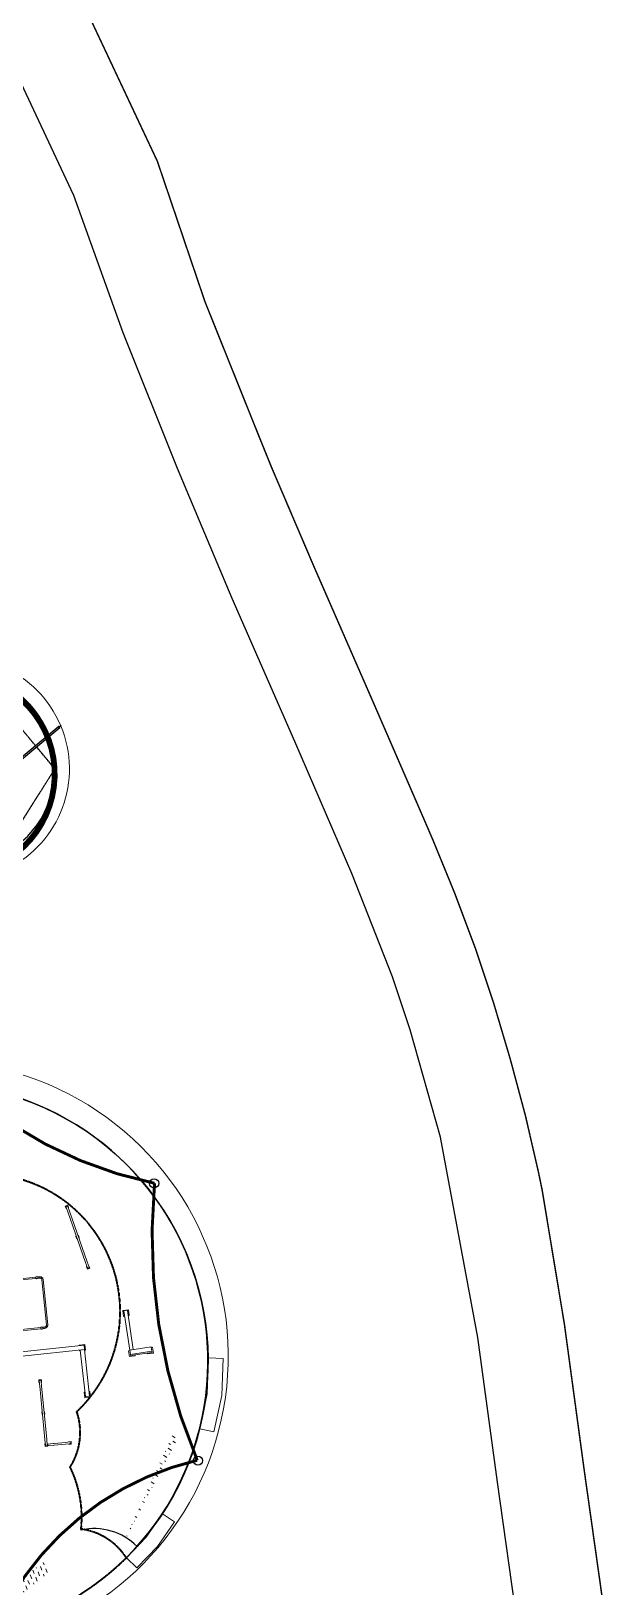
# Model space of a CAD drawing. Header units: millimetres. Extents: x 246416442 to 246896683, y 7418963194 to 7419503218.
# Drawn here: x 246864736 to 246884386, y 7419411493 to 7419464740 of the extents above; entities that cross this region are included whole.
import ezdxf
from ezdxf.lldxf.tags import DXFTag

# ---------------------------------------------------------------- set-up
doc = ezdxf.new("R2010")
doc.units = ezdxf.units.MM
for name, pattern in [('DASHED', [0.75, 0.5, -0.25]), ('DASHED2', [9.524999999999999, 6.35, -3.175]), ('HIDDEN', [9.524999999999999, 6.35, -3.175])]:
    doc.linetypes.add(name, pattern=pattern)
for name, color, linetype in [('L-EDGE-CONCRETE', 1, 'CONCRETE_EDGE_SHORT'), ('L-Hatch Boundary', 1, 'Continuous'), ('L-HS-CONCRETE PATH', 2, 'Continuous'), ('L-I-FENCE', 10, 'FENCELINE2'), ('L-ST-SHADE-SAIL', 5, 'DASHED2'), ('L-X-E-PLAY', 9, 'Continuous'), ('L-X-E-PLAY (FallZone)', 252, 'HIDDEN'), ('L-X-E-PRKR', 8, 'Continuous')]:
    doc.layers.add(name, color=color, linetype=linetype)
for name, color, linetype, lineweight in [('L-H-SS-P. SOFTFALL SAND', 251, 'Continuous', 5), ('L-SUB-SOIL DRAINAGE', 170, 'SUBSOIL', 20), ('L-W-SS', 7, 'Continuous', 5)]:
    doc.layers.add(name, color=color, linetype=linetype, lineweight=lineweight)
doc.styles.get("Standard").update_dxf_attribs({"font": 'arial.ttf'})
doc.linetypes.add('CONCRETE_EDGE_SHORT', pattern='A,0.5,-0.2,["CE",Standard,S=0.1,R=0,X=-0.05,Y=-0.05],-0.2', length=0.9)
doc.linetypes.add('FENCELINE2', pattern='A,6.35,-2.54,[132,ltypeshp.shx,S=2.54,R=0,X=-2.54,Y=0],-2.54,25.4', length=36.83)
tags = doc.linetypes.add('SUBSOIL', pattern='A,12.7,-5.08,["SSD",Standard,S=2.54,R=0,X=-2.54,Y=-1.27],-6.35', length=24.13).pattern_tags.tags
tags[6] = DXFTag(74, 10)

# ---------------------------------------------------------------- blocks, each defined once
blk = doc.blocks.new('Double Skyrider - Moduplay')
at = {"layer": 'L-X-E-PLAY', "lineweight": 25}
for p, q in [((-156840.7719812393, -683045.3253154755), (-156918.0563259125, -683045.3253154755)), ((-156840.7719812393, -683057.3253154755), (-156918.0563259125, -683057.3253154755)), ((-156840.7719812393, -683045.3253154755), (-156812.4877099991, -683045.3253154755)), ((-156812.4877099991, -683057.3253154755), (-156840.7719812393, -683057.3253154755)), ((-153163.97082901, -683027.1953163147), (-156837.2394666672, -683027.195315361)), ((-156837.2394676208, -683075.4553155899), (-153163.9708280563, -683075.4553155899))]:
    blk.add_line(p, q, dxfattribs=at)
for start_param, end_param in [(3.141592653589793, 4.461099518479102), (4.963678442290277, 6.283185307179586)]:
    blk.add_ellipse((-156837.2394676208, -683051.3253154755), major_axis=(-2.678968158420499e-15, -24.12999999999998), ratio=0.7071067811865528, start_param=start_param, end_param=end_param, dxfattribs=at)
at = {"layer": 'L-X-E-PLAY (FallZone)', "lineweight": 25, "ltscale": 0.15}
for p, q in [((-155801.2937984467, -682051.3253154755), (-152431.2937984467, -680951.3253154755)), ((-155801.2937984467, -682051.3253154755), (-155801.2937984467, -683027.195315361)), ((-155801.2937984467, -683075.4553155899), (-155801.2937984467, -685227.1953163147))]:
    blk.add_line(p, q, dxfattribs=at)

msp = doc.modelspace()

# ---------------------------------------------------------------- hatches: boundary and pattern name
at = {"layer": 'L-H-SS-P. SOFTFALL SAND', "transparency": 33554687}
h = msp.add_hatch(dxfattribs=at)
h.set_pattern_fill('DASH', color=8, scale=44.99999999999999, angle=146.2386024153631)
h.set_pattern_definition([(146.2386024153631, (4575234280.628496, 13450429155.8249), (-198.1811554434941, -39.37970133306793), [142.8749999999999, -142.8749999999999])])
h.paths.add_polyline_path([(246871312.0813611, 7419419308.395891), (246871263.3642452, 7419418039.171029), (246870998.2315377, 7419416794.816481), (246870508.5238694, 7419416898.649817), (246870764.2293221, 7419418100.310106), (246870808.9687236, 7419419328.136994)])
h = msp.add_hatch(dxfattribs=at)
h.set_pattern_fill('DASH', color=8, scale=44.99999999999999, angle=111.94121785917)
h.set_pattern_definition([(111.94121785917, (7221038356.915752, 9962794067.42196), (-185.9122148099732, 79.14025293395508), [142.8749999999999, -142.8749999999999])])
h.paths.add_polyline_path([(246869646.8366738, 7419413715.727442), (246869067.1456647, 7419412870.28971), (246868357.7779284, 7419412140.505668), (246868002.710598, 7419412492.820086), (246868681.40873, 7419413189.316257), (246869234.9325049, 7419413997.854727)])

# ---------------------------------------------------------------- linework, layer by layer
at = {"layer": 'L-EDGE-CONCRETE', "ltscale": 25, "const_width": 200, "flags": 128}
msp.add_lwpolyline([(246850535.1271151, 7419425329.663468), (246863685.1978801, 7419436258.180534, 0.9210687792509741), (246861051.9815925, 7419442579.971408, -0.3158115655859734), (246860601.9483493, 7419442760.198992, 0.2591926371930343), (246858414.382129, 7419444026.360677, 0.09206684147551841), (246858303.9485028, 7419445345.246309)], format="xyb", dxfattribs=at)
at = {"layer": 'L-Hatch Boundary', "const_width": 50, "flags": 128}
msp.add_lwpolyline([(246873569.300462, 7419470161.030395), (246865896.8302, 7419467009.196966), (246869059.6745738, 7419460286.006443), (246870690.9892205, 7419455477.500122), (246872531.4432101, 7419450892.579822), (246872969.55126, 7419449811.374038), (246874448.6383067, 7419446352.624192), (246876449.819622, 7419441774.474087), (246878193.4183374, 7419437758.846133), (246878490.8392486, 7419437068.72787), (246879237.8207279, 7419435246.340036), (246879941.1374658, 7419433372.737816), (246880578.0324982, 7419431466.470927), (246881147.1718364, 7419429550.750151), (246881666.0135583, 7419427614.312251), (246882116.1220207, 7419425662.167547), (246882238.9877147, 7419425064.467103), (246883000.6350392, 7419420474.168123), (246883677.8051502, 7419415483.282618), (246884361.1017032, 7419410643.753416)], dxfattribs=at)
at = {"layer": 'L-Hatch Boundary', "flags": 128}
msp.add_lwpolyline([(246835860.8255138, 7419424775.636637, -0.00026893096226959), (246835856.0236766, 7419424761.362536), (246846358.7389526, 7419411938.382242, -0.3587103883530858), (246852256.7870139, 7419416287.552893, -1.730144086328078), (246868366.8458025, 7419412873.386458, 0.2587574071067763), (246866446.1491839, 7419413436.836521, 0.137355189572404), (246866072.7703793, 7419415590.978243, 0.2279603450762635), (246866302.2829585, 7419417492.086154, 1.29868997571395), (246858602.2652511, 7419422315.740818, 0.7130758706199597), (246854528.1806087, 7419416215.259482, -0.4613192070367376), (246853810.7955325, 7419414199.075903, 0.4208991324602824), (246850456.0978059, 7419406470.316325, 0.4470911781038937), (246837066.8789112, 7419394612.727961, 0.06004239563658273), (246832898.3474426, 7419396262.69523, 0.1843642976399611), (246835510.415379, 7419402898.114057, 0.864723011418582), (246835661.9798703, 7419414771.50011, -0.1413632394887962), (246832434.8981944, 7419419279.167025, 0.001038629012272416), (246835860.6641361, 7419424775.156093, -3.293341026812488e-06)], format="xyb", close=True, dxfattribs=at)
at = {"layer": 'L-Hatch Boundary', "linetype": 'DASHED', "lineweight": 35, "ltscale": 5, "flags": 128}
msp.add_lwpolyline([(246858601.3820736, 7419422316.01375, 1.122556772073521), (246857515.6088364, 7419414686.284602, 0.1271284229068637), (246858660.7404011, 7419413752.82357, 0.5080362364834766), (246862479.9735716, 7419409800.696724, 0.1611449150227932), (246867998.8185023, 7419412489.422698, 0.2175407351355874), (246866449.5902146, 7419413470.360067, 0.1413211911890914), (246866073.3291888, 7419415591.872015, 0.227261067574459), (246866301.7184104, 7419417491.582952, 1.298308291214102)], format="xyb", close=True, dxfattribs=at)
at = {"layer": 'L-Hatch Boundary', "ltscale": 0.1}
msp.add_arc((246862237.5130461, 7419439487.555507), 3310.231670530067, 196.4107255285302, 110.3830262624304, dxfattribs=at)
at = {"layer": 'L-HS-CONCRETE PATH', "ltscale": 0.1}
msp.add_arc((246861291.03662, 7419419225.715616), 9500, 278.4309274297012, 198.011167715318, dxfattribs=at)
at = {"layer": 'L-I-FENCE', "ltscale": 0.5, "flags": 128}
msp.add_lwpolyline([(246883233.5277515, 7419385117.846916), (246883233.5277515, 7419387772.77311), (246882947.7541438, 7419393841.248566), (246882890.4402169, 7419397414.375766), (246882711.2955138, 7419399226.078103), (246882443.4711897, 7419400825.786913), (246882068.9405979, 7419403123.953582), (246881702.4939163, 7419405881.097672), (246881404.9822519, 7419410122.223231), (246880706.1339836, 7419415071.899307), (246880033.8375208, 7419420026.865005), (246878754.5693836, 7419426888.8624), (246877716.6407723, 7419430563.704409), (246877113.1752762, 7419432369.914593), (246875724.8743448, 7419435905.953803), (246873765.784613, 7419440423.585837), (246871625.7410098, 7419445323.94307), (246869749.1941226, 7419449770.477372), (246867886.423843, 7419454410.991788), (246866197.0780637, 7419459118.498138), (246863880.1270867, 7419464058.799553)], dxfattribs=at)
at = {"layer": 'L-ST-SHADE-SAIL', "ltscale": 0.5, "const_width": 100, "flags": 128}
msp.add_lwpolyline([(246854023.1284484, 7419415452.922352, -0.2957055226088707), (246863268.4559969, 7419409461.20745, -0.2535089374003686), (246870425.9006917, 7419415826.718969, -0.1238645034154665), (246868963.2407594, 7419425306.196108, -0.1425896620422257), (246862014.4586825, 7419428978.078971, -0.08264938362251469), (246851376.9269351, 7419420242.567078, -0.2568411921061561), (246854014.7961495, 7419415437.489211, 1.000758102047218)], format="xyb", dxfattribs=at)
at = {"layer": 'L-ST-SHADE-SAIL', "linetype": 'ByBlock', "ltscale": 0.1}
for centre in [(246868948.7836624, 7419425303.075987), (246870449.8541264, 7419415812.672356)]:
    msp.add_circle(centre, 158.7522358904296, dxfattribs=at)
at = {"layer": 'L-SUB-SOIL DRAINAGE', "ltscale": 0.75, "flags": 128}
msp.add_lwpolyline([(246836375.7969693, 7419368838.041028, 0.04985917080590942), (246836452.6818834, 7419367264.984179, 1.020543055339767), (246838457.4287019, 7419363126.484995, 0.5074231102076879), (246850958.7133738, 7419364620.573515, 0.3478304643940845), (246860630.0767363, 7419364184.951909, 0.9531603774166767), (246871514.1770402, 7419375336.204144, 0.5460886472656395), (246865357.2877067, 7419391536.99354), (246864331.6185389, 7419392202.48903, 0.1509907225446236), (246858079.5622589, 7419390951.141045, -0.5358830468658977), (246847993.2713346, 7419386178.816407, -0.9848573016668297), (246841094.2525728, 7419392263.538063, 0.04832288660498171), (246837369.443027, 7419394790.327875, -0.7820410621184928), (246859516.7963909, 7419399812.11274, 0.3266570391494854), (246863339.197604, 7419409468.265597, 2.547693542450572), (246851636.569464, 7419416690.120594, 0.258507723310094), (246846203.9327226, 7419412601.532788), (246842481.3988946, 7419417148.460249), (246849924.6340633, 7419423239.513418, 0.2268938877183718), (246850840.5851329, 7419425193.441346), (246863936.9011862, 7419436077.28494, 0.9379027996229639), (246860987.8195177, 7419443087.018169, 0.1613897054766007), (246859063.4241424, 7419444536.067605, 0.543513357239301), (246850931.815313, 7419449690.942525, 0.9652458462860443), (246840526.0201821, 7419449656.864821, 0.6864254801803804), (246830418.5827506, 7419442236.638107), (246830214.5086669, 7419441333.634658, 0.06956143886909545), (246826929.0829651, 7419442860.918135), (246826948.486602, 7419447931.459075)], format="xyb", dxfattribs=at)
at = {"layer": 'L-W-SS', "ltscale": 0.5}
for points in [[(246871312.0813611, 7419419308.395891), (246871263.3642452, 7419418039.171029), (246870998.2315373, 7419416794.816482), (246870508.6527573, 7419416898.622489), (246870764.2293221, 7419418100.310106), (246870808.9687236, 7419419328.136994), (246871312.0813611, 7419419308.395891)], [(246869646.8366738, 7419413715.727442), (246869067.1456647, 7419412870.28971), (246868357.7779285, 7419412140.505669), (246867998.8185023, 7419412489.422698), (246868681.40873, 7419413189.316257), (246869234.9325049, 7419413997.854727), (246869646.8366738, 7419413715.727442)]]:
    msp.add_lwpolyline(points, dxfattribs=at)
at = {"layer": 'L-X-E-PRKR', "color": 1, "linetype": 'Continuous', "lineweight": 13}
for p, q in [((246865990.6300297, 7419424557.048622), (246865905.6990611, 7419424527.2706)), ((246865905.6990611, 7419424527.2706), (246865935.4770828, 7419424442.339632)), ((246865934.7432334, 7419424489.76812), (246865989.1086256, 7419424334.710626)), ((246865935.4770828, 7419424442.339632), (246865949.6322443, 7419424447.302635)), ((246865989.1086256, 7419424334.710626), (246866597.9037358, 7419422598.344157)), ((246866020.4080514, 7419424472.117653), (246865990.6300297, 7419424557.048622)), ((246866045.7292713, 7419424354.56264), (246865991.3638791, 7419424509.620134)), ((246866006.25289, 7419424467.15465), (246866020.4080514, 7419424472.117653)), ((246866045.7292713, 7419424354.56264), (246866654.5243815, 7419422618.196172)), ((246866283.807821, 7419423494.188433), (246866269.6526596, 7419423489.225429)), ((246866269.6526596, 7419423489.225429), (246866299.4306813, 7419423404.29446)), ((246866299.4306813, 7419423404.29446), (246866313.5858427, 7419423409.257463)), ((246866354.5836282, 7419423519.00345), (246866340.4284668, 7419423514.040447)), ((246866384.3616499, 7419423434.072482), (246866354.5836282, 7419423519.00345)), ((246866370.2064885, 7419423429.109478), (246866384.3616499, 7419423434.072482)), ((246866597.9037358, 7419422598.344157), (246866662.6504304, 7419422413.677776)), ((246866719.2710761, 7419422433.529791), (246866654.5243815, 7419422618.196172)), ((246866718.5372267, 7419422480.958279), (246866704.3820652, 7419422475.995275)), ((246866748.3152484, 7419422396.02731), (246866718.5372267, 7419422480.958279)), ((246864900.2973425, 7419422094.723457), (246864355.7919314, 7419422040.454521)), ((246864904.5023677, 7419422052.53249), (246864359.9969566, 7419421998.263554)), ((246865019.8021392, 7419422106.63408), (246864963.1795467, 7419422100.990705)), ((246865024.0071644, 7419422064.443111), (246864967.3845719, 7419422058.799737)), ((246865263.5036984, 7419420456.017396), (246865108.9049848, 7419422007.178006)), ((246865305.6946662, 7419420460.222421), (246865151.0959526, 7419422011.383031)), ((246866647.7614195, 7419422456.143261), (246866633.6062581, 7419422451.180257)), ((246866633.6062581, 7419422451.180257), (246866663.3842798, 7419422366.249289)), ((246866663.3842798, 7419422366.249289), (246866748.3152484, 7419422396.02731)), ((246867872.4671606, 7419420946.6689), (246868070.3259044, 7419420975.856526)), ((246867901.6547866, 7419420748.810157), (246867872.4671606, 7419420946.6689)), ((246868112.7402064, 7419419598.833245), (246867914.8742275, 7419420940.138429)), ((246867917.4059603, 7419420943.53283), (246868028.2068568, 7419420959.877901)), ((246867918.8820057, 7419420907.827525), (246867919.5149635, 7419420908.679543)), ((246867919.7340233, 7419420907.194568), (246867918.8820057, 7419420907.827525)), ((246868031.6108864, 7419420957.359128), (246868229.4768652, 7419419616.053945)), ((246868036.2516223, 7419420925.900242), (246868037.1036399, 7419420925.267284)), ((246868037.1036399, 7419420925.267284), (246868036.4706822, 7419420924.415267)), ((246868070.3259044, 7419420975.856526), (246868099.5135304, 7419420777.997783)), ((246865072.073691, 7419420371.211669), (246863940.8719009, 7419420258.468771)), ((246865191.5784877, 7419420383.122291), (246865134.9558952, 7419420377.478916)), ((246865195.7835128, 7419420340.931323), (246865139.1609204, 7419420335.287949)), ((246867942.2158291, 7419420754.79362), (246867901.6547866, 7419420748.810157)), ((246867934.8770511, 7419420799.399399), (246867935.5100089, 7419420800.251417)), ((246867935.7290687, 7419420798.766441), (246867934.8770511, 7419420799.399399)), ((246868052.2466677, 7419420817.472116), (246868053.0986853, 7419420816.839158)), ((246868053.0986853, 7419420816.839158), (246868052.4657276, 7419420815.987141)), ((246868099.5135304, 7419420777.997783), (246868058.9524879, 7419420772.014319)), ((246865076.2787161, 7419420329.0207), (246863945.0769261, 7419420216.277803)), ((246864411.995047, 7419419532.15404), (246866552.5592404, 7419419763.225315)), ((246866568.4433782, 7419419616.080168), (246864427.8791847, 7419419385.008894)), ((246866376.7738141, 7419419770.400543), (246866575.6186068, 7419419791.865594)), ((246866379.5642708, 7419419744.55072), (246866376.7738141, 7419419770.400543)), ((246866398.2388651, 7419419571.555751), (246866395.4484085, 7419419597.405574)), ((246866424.0886882, 7419419574.346208), (246866398.2388651, 7419419571.555751)), ((246866421.2982316, 7419419600.196031), (246866568.4433782, 7419419616.080168)), ((246866593.3406153, 7419418006.455017), (246866421.2982316, 7419419600.196031)), ((246866552.3445899, 7419419765.213762), (246866537.4312305, 7419419763.603884)), ((246866537.645881, 7419419761.615436), (246866537.4312305, 7419419763.603884)), ((246866552.5592404, 7419419763.225315), (246866552.3445899, 7419419765.213762)), ((246866552.5592404, 7419419763.225315), (246866568.4433782, 7419419616.080168)), ((246866568.4433782, 7419419616.080168), (246866740.4857619, 7419418022.339154)), ((246866597.0836578, 7419419593.020802), (246866571.2338348, 7419419590.230345)), ((246866575.6186068, 7419419791.865594), (246866597.0836578, 7419419593.020802)), ((246868075.0292849, 7419419573.529219), (246868115.5903274, 7419419579.512682)), ((246868104.2169108, 7419419375.670475), (246868075.0292849, 7419419573.529219)), ((246868302.0756546, 7419419404.858101), (246868104.2169108, 7419419375.670475)), ((246868112.7402064, 7419419598.833245), (246868112.9309966, 7419419597.539906)), ((246868113.6125031, 7419419592.92007), (246868112.9309966, 7419419597.539906)), ((246868134.2568595, 7419419452.97493), (246868113.6125031, 7419419592.92007)), ((246868116.1442359, 7419419596.314472), (246868847.2322942, 7419419704.162749)), ((246868226.9451324, 7419419612.659542), (246868116.1442359, 7419419596.314472)), ((246868121.4441299, 7419419534.687843), (246868122.0770877, 7419419535.539861)), ((246868122.2961476, 7419419534.054886), (246868121.4441299, 7419419534.687843)), ((246868134.2568595, 7419419452.97493), (246868134.4476497, 7419419451.68159)), ((246868134.4476497, 7419419451.68159), (246868134.9219561, 7419419448.466334)), ((246868140.7728553, 7419419408.803926), (246868134.9219561, 7419419448.466334)), ((246868137.4391753, 7419419426.259717), (246868138.0721331, 7419419427.111735)), ((246868138.2911929, 7419419425.62676), (246868137.4391753, 7419419426.259717)), ((246868868.7489473, 7419419558.304435), (246868137.660889, 7419419450.456157)), ((246868137.8516792, 7419419449.162817), (246868868.9397375, 7419419557.011095)), ((246868868.9397375, 7419419557.011095), (246868137.8516792, 7419419449.162817)), ((246868874.8669527, 7419419516.83135), (246868143.7788945, 7419419408.983072)), ((246868229.6676554, 7419419614.760605), (246868229.4768652, 7419419616.053945)), ((246868229.9130136, 7419419613.097357), (246868229.6676554, 7419419614.760605)), ((246868298.1087146, 7419419431.74942), (246868302.0756546, 7419419404.858101)), ((246868724.5040726, 7419419467.173682), (246868720.5371326, 7419419494.065001)), ((246868922.3628164, 7419419496.361308), (246868724.5040726, 7419419467.173682)), ((246868850.3909655, 7419419703.307224), (246868849.876806, 7419419703.231378)), ((246868850.3909655, 7419419703.307224), (246868850.6363237, 7419419701.643976)), ((246868850.6363237, 7419419701.643976), (246868871.2806801, 7419419561.698836)), ((246868852.6141479, 7419419688.236588), (246868893.1751904, 7419419694.220053)), ((246868859.1009083, 7419419644.263768), (246868859.9529259, 7419419643.63081)), ((246868859.9529259, 7419419643.63081), (246868859.3199681, 7419419642.778792)), ((246868871.4714702, 7419419560.405497), (246868871.2806801, 7419419561.698836)), ((246868871.9457766, 7419419557.190242), (246868871.4714702, 7419419560.405497)), ((246868871.9457766, 7419419557.190242), (246868877.7966759, 7419419517.527832)), ((246868875.0959537, 7419419535.835642), (246868875.9479713, 7419419535.202683)), ((246868875.9479713, 7419419535.202683), (246868875.3150135, 7419419534.350666)), ((246868893.1751904, 7419419694.220053), (246868922.3628164, 7419419496.361308)), ((246865086.7307261, 7419418583.06296), (246864997.1530182, 7419418574.354673)), ((246864997.1530182, 7419418574.354673), (246865005.8613043, 7419418484.776965)), ((246865005.8613043, 7419418484.776965), (246865020.7909223, 7419418486.228347)), ((246865016.4367792, 7419418531.0172), (246865032.335397, 7419418367.476208)), ((246865032.335397, 7419418367.476208), (246865210.3714675, 7419416536.109735)), ((246865092.053869, 7419418373.281732), (246865076.1552511, 7419418536.822724)), ((246865080.5093942, 7419418492.033871), (246865095.4390122, 7419418493.485251)), ((246865095.4390122, 7419418493.485251), (246865086.7307261, 7419418583.06296)), ((246865092.053869, 7419418373.281732), (246865270.0899394, 7419416541.915259)), ((246866550.4676237, 7419418161.361294), (246866576.3174468, 7419418164.151751)), ((246866571.9326747, 7419417962.5165), (246866550.4676237, 7419418161.361294)), ((246866770.7774674, 7419417983.981552), (246866571.9326747, 7419417962.5165)), ((246866740.4857619, 7419418022.339154), (246866593.3406153, 7419418006.455017)), ((246866612.5510414, 7419418007.384514), (246866611.2978795, 7419418008.393481)), ((246866613.5600092, 7419418008.637675), (246866612.5510414, 7419418007.384514)), ((246866616.2493135, 7419418008.538621), (246866717.6601577, 7419418019.485797)), ((246866721.5195299, 7419418019.147528), (246866720.2663681, 7419418020.156496)), ((246866722.5284977, 7419418020.40069), (246866721.5195299, 7419418019.147528)), ((246866723.4625934, 7419418180.035888), (246866749.3124164, 7419418182.826344)), ((246866749.3124164, 7419418182.826344), (246866770.7774674, 7419417983.981552)), ((246865118.5172435, 7419417480.967402), (246865103.5876255, 7419417479.516021)), ((246865103.5876255, 7419417479.516021), (246865112.2959116, 7419417389.938313)), ((246865112.2959116, 7419417389.938313), (246865127.2255296, 7419417391.389694)), ((246865193.1653334, 7419417488.224307), (246865178.2357155, 7419417486.772926)), ((246865186.9440015, 7419417397.195218), (246865201.8736195, 7419417398.6466)), ((246865201.8736195, 7419417398.6466), (246865193.1653334, 7419417488.224307)), ((246865224.9518509, 7419416386.12875), (246865210.0222329, 7419416384.677369)), ((246865218.7305189, 7419416295.099661), (246865210.0222329, 7419416384.677369)), ((246865210.3714675, 7419416536.109735), (246865229.3059939, 7419416341.339896)), ((246865218.7305189, 7419416295.099661), (246865308.3082269, 7419416303.807947)), ((246865226.778093, 7419416356.491392), (246865227.7734009, 7419416356.588151)), ((246865226.778093, 7419416356.491392), (246865228.2609206, 7419416341.238299)), ((246865227.7734009, 7419416356.588151), (246865230.7390561, 7419416326.081965)), ((246865228.2609206, 7419416341.238299), (246865229.7437482, 7419416325.985207)), ((246865228.6915759, 7419416347.660101), (246865228.6418105, 7419416347.655263)), ((246865229.7437482, 7419416325.985207), (246865230.7390561, 7419416326.081965)), ((246865230.5969649, 7419416335.085462), (246865229.8706465, 7419416335.014853)), ((246865289.0244658, 7419416347.14542), (246865270.0899394, 7419416541.915259)), ((246865281.2355971, 7419416317.251513), (246865280.9836552, 7419416319.843111)), ((246865281.2355971, 7419416317.251513), (246865282.3276637, 7419416316.352963)), ((246865281.8745382, 7419416321.014035), (246865282.3276637, 7419416316.352963)), ((246865317.755467, 7419416319.797073), (246865282.3276637, 7419416316.352963)), ((246865299.5999408, 7419416393.385655), (246865284.6703228, 7419416391.934274)), ((246865311.9499429, 7419416379.515545), (246865286.1217038, 7419416377.004656)), ((246865289.0017392, 7419416341.114925), (246865289.1291231, 7419416341.127309)), ((246865299.5999408, 7419416393.385655), (246865301.0513218, 7419416378.456037)), ((246865306.8568459, 7419416318.737565), (246865308.3082269, 7419416303.807947)), ((246865317.755467, 7419416319.797073), (246865311.9499429, 7419416379.515545)), ((246865313.0420095, 7419416378.616996), (246865311.9499429, 7419416379.515545)), ((246865313.0420095, 7419416378.616996), (246865313.9405587, 7419416379.709063)), ((246865313.0420095, 7419416378.616996), (246865318.6540161, 7419416320.88914)), ((246865318.6540161, 7419416320.88914), (246865313.0420095, 7419416378.616996)), ((246865313.9405587, 7419416379.709063), (246865492.1006666, 7419416397.028876)), ((246865313.9405587, 7419416379.709063), (246865319.7460827, 7419416319.990591)), ((246865318.6540161, 7419416320.88914), (246865317.755467, 7419416319.797073)), ((246865318.6540161, 7419416320.88914), (246865319.7460827, 7419416319.990591)), ((246865319.7460827, 7419416319.990591), (246865497.9061907, 7419416337.310404)), ((246865492.1006666, 7419416397.028876), (246865523.2106781, 7419416400.053232)), ((246865529.0162021, 7419416340.33476), (246865497.9061907, 7419416337.310404)), ((246865523.2106781, 7419416400.053232), (246865911.3807457, 7419416437.789138)), ((246865529.0162021, 7419416340.33476), (246865917.1862697, 7419416378.070666)), ((246865911.3807457, 7419416437.789138), (246866059.42615, 7419416452.181355)), ((246866065.2316741, 7419416392.462882), (246865917.1862697, 7419416378.070666)), ((246866013.1859151, 7419416462.756829), (246866102.763623, 7419416471.465116)), ((246866014.6372961, 7419416447.827211), (246866013.1859151, 7419416462.756829)), ((246866021.8942011, 7419416373.179121), (246866020.4428201, 7419416388.10874)), ((246866111.471909, 7419416381.887407), (246866021.8942011, 7419416373.179121)), ((246866102.763623, 7419416471.465116), (246866111.471909, 7419416381.887407))]:
    msp.add_line(p, q, dxfattribs=at)
for centre, radius, start, end in [((246865963.0535563, 7419424499.694127), 29.99999999999999, 109.3213924698719, 199.3213966752801), ((246865963.0535563, 7419424499.694127), 30, 19.32139667528032, 109.3213924698719), ((246864933.8409572, 7419422076.761598), 38.05000000000017, 95.69166988956847, 275.6916698895685), ((246864933.8409572, 7419422076.761598), 38.05000000000017, 275.6916698895685, 95.69166988956847), ((246866690.9607532, 7419422423.603784), 30, 199.3213966752801, 289.3213924698719), ((246866690.9607532, 7419422423.603784), 30, 289.3213924698719, 19.32139667528032), ((246865105.6173057, 7419420353.249808), 38.05000000000017, 95.69166988956847, 275.6916698895685), ((246865105.6173057, 7419420353.249808), 38.05000000000017, 275.6916698895685, 95.69166988956847), ((246865046.2960152, 7419418533.919963), 29.99999999999999, 95.55255332535808, 185.5525604539387), ((246865046.2960152, 7419418533.919963), 30, 5.552560453939194, 95.55255332535808), ((246866615.3907114, 7419418016.492413), 7.999999999999545, 258.2642297684355, 276.1611533830193), ((246866716.8015557, 7419418027.439589), 8.000000000005002, 276.1611533830193, 294.0580771631458), ((246865244.9430437, 7419416342.86005), 22.71076680672271, 143.1147050583465, 185.5525604539387), ((246865244.9430437, 7419416342.86005), 22.71076680672266, 185.5525604539387, 227.9903933051248), ((246865259.1652299, 7419416344.242658), 30, 185.5525604539387, 275.552553325358), ((246865259.1652299, 7419416344.242658), 30, 275.552553325358, 5.552560453939194), ((246866062.328912, 7419416422.322119), 29.99999999999991, 5.552560453939194, 95.55255332535808), ((246866062.328912, 7419416422.322119), 30.00000000000011, 275.552553325358, 5.552560453939194)]:
    msp.add_arc(centre, radius, start, end, dxfattribs=at)
at = {"layer": 'L-X-E-PRKR', "color": 1, "linetype": 'Continuous', "lineweight": 13, "extrusion": (0, 0, -1)}
for centre, major_axis, ratio, start_param, end_param in [((246867917.8421087, 7419420940.576242), (-2.967881156700601, -0.4378143895552465), 0.9961946980917434, -3.552713678800501e-15, 1.570796326794883), ((246868028.6430052, 7419420956.921313), (2.967881156700567, 0.4378143895552132), 0.9961946980917424, -1.570796326794898, -1.221245327087672e-14), ((246868115.7080875, 7419419599.271059), (-2.967881156700562, -0.4378143895552485), 0.9961946980917423, -1.570796326794898, 9.103828801926284e-15), ((246868116.5803843, 7419419593.357884), (-2.967881156700561, -0.4378143895552697), 0.9961946980917437, -3.552713678800501e-15, 1.570796326794904), ((246868137.2247406, 7419419453.412744), (-2.96788115670057, -0.4378143895552499), 0.9961946980917425, -1.570796326794898, 4.440892098500626e-15), ((246868137.8898372, 7419419448.904149), (-2.967881156700606, -0.4378143895552475), 0.08715574274767025, 2.107686930096334e-15, 1.570796326794889), ((246868143.7407364, 7419419409.24174), (-2.967881156700613, -0.4378143895552513), 0.0871557427476723, -1.570796326794884, -9.103828801926284e-15), ((246868226.508984, 7419419615.61613), (2.967881156700561, 0.4378143895552697), 0.9961946980917437, -3.552713678800501e-15, 1.570796326794904), ((246868847.6684425, 7419419701.206162), (2.967881156700551, 0.4378143895552328), 0.9961946980917424, -1.570796326794898, 9.103828801926284e-15), ((246868868.3127989, 7419419561.261022), (2.967881156700572, 0.437814389555282), 0.9961946980917437, -3.552713678800501e-15, 1.570796326794903), ((246868868.9778955, 7419419556.752427), (2.96788115670056, 0.4378143895552264), 0.08715574274767161, -1.570796326794859, -4.440892098500626e-16), ((246868874.8287947, 7419419517.090018), (2.967881156700692, 0.4378143895552602), 0.0871557427476705, 2.107686930096328e-15, 1.570796326794861)]:
    msp.add_ellipse(centre, major_axis=major_axis, ratio=ratio, start_param=start_param, end_param=end_param, dxfattribs=at)
at = {"layer": 'L-X-E-PRKR', "color": 1, "linetype": 'Continuous', "lineweight": 13}
for centre, major_axis, ratio, start_param, end_param in [((246868115.8988777, 7419419597.97772), (-2.967881156700573, -0.4378143895552431), 0.9961946980917474, 3.143702213744352e-15, 0.8967112241027132), ((246868137.4155308, 7419419452.119405), (-2.967881156700568, -0.4378143895552281), 0.9961946980917437, -3.552713678800501e-15, 1.570796326794899), ((246868226.6997742, 7419419614.32279), (2.967881156701556, 0.4378143895488614), 0.9961946980917493, -0.5974749747931005, 2.141953281409315e-12), ((246868868.5035891, 7419419559.967683), (2.967881156700545, 0.4378143895552453), 0.9961946980917427, -1.570796326794899, 7.105427357601002e-15)]:
    msp.add_ellipse(centre, major_axis=major_axis, ratio=ratio, start_param=start_param, end_param=end_param, dxfattribs=at)
for points, knots in [([(246865151.0959526, 7419422011.383031), (246865149.9799425, 7419422022.580478), (246865146.8764382, 7419422033.573395), (246865137.0348165, 7419422054.115291), (246865130.2568848, 7419422063.637033), (246865113.7228575, 7419422080.335838), (246865103.9171657, 7419422087.465819), (246865082.4243895, 7419422098.594604), (246865070.7389462, 7419422102.596441), (246865046.563725, 7419422107.232111), (246865034.0747336, 7419422107.86684), (246865021.0838563, 7419422106.757252), (246865020.4427722, 7419422106.697929), (246865019.8021392, 7419422106.63408)], [0, 0, 0, 0, 0.3039080431975797, 0.3039080431975797, 0.6120003057498773, 0.6120003057498773, 0.9261595711088582, 0.9261595711088582, 1.240318836467839, 1.240318836467839, 1.55447810182682, 1.55447810182682, 1.570796326794904, 1.570796326794904, 1.570796326794904, 1.570796326794904]), ([(246865108.9049848, 7419422007.178006), (246865108.2598017, 7419422013.651427), (246865106.4399621, 7419422020.0124), (246865100.4872453, 7419422032.079595), (246865096.3456493, 7419422037.785583), (246865085.9301584, 7419422047.954507), (246865079.6541528, 7419422052.409474), (246865065.633169, 7419422059.395987), (246865057.9216834, 7419422061.956167), (246865041.8934597, 7419422064.874028), (246865033.5946154, 7419422065.267614), (246865024.92018, 7419422064.530746), (246865024.4635062, 7419422064.488594), (246865024.0071644, 7419422064.443111)], [0, 0, 0, 0, 0.3141592653589815, 0.3141592653589815, 0.6283185307179631, 0.6283185307179631, 0.9424777960769446, 0.9424777960769446, 1.250873508455029, 1.250873508455029, 1.553944244948121, 1.553944244948121, 1.570796326794908, 1.570796326794908, 1.570796326794908, 1.570796326794908]), ([(246865191.5784877, 7419420383.122291), (246865199.7479565, 7419420383.936513), (246865207.8075494, 7419420385.82969), (246865222.9036964, 7419420391.556423), (246865229.9315317, 7419420395.395401), (246865242.3380505, 7419420404.604362), (246865247.6850665, 7419420409.992613), (246865256.2418595, 7419420421.734774), (246865259.4072365, 7419420428.098875), (246865263.3203521, 7419420441.060776), (246865264.0767589, 7419420447.658863), (246865263.6165914, 7419420454.775386), (246865263.5655383, 7419420455.396928), (246865263.5036984, 7419420456.017396)], [4.71238898038469, 4.71238898038469, 4.71238898038469, 4.71238898038469, 5.014076298683907, 5.014076298683907, 5.316981451061731, 5.316981451061731, 5.624755093599211, 5.624755093599211, 5.93891435895819, 5.93891435895819, 6.253073624317169, 6.253073624317169, 6.283185307179586, 6.283185307179586, 6.283185307179586, 6.283185307179586]), ([(246865195.7835128, 7419420340.931323), (246865208.1170102, 7419420342.160559), (246865220.2818581, 7419420345.076562), (246865243.2141804, 7419420354.067184), (246865253.980708, 7419420360.142458), (246865273.1062919, 7419420375.015216), (246865281.4632951, 7419420383.81525), (246865294.8488849, 7419420403.435637), (246865299.8703407, 7419420414.258273), (246865305.8196535, 7419420436.658868), (246865306.8126342, 7419420448.212026), (246865305.7365749, 7419420459.79467), (246865305.7159789, 7419420460.008581), (246865305.6946662, 7419420460.222421)], [4.71238898038469, 4.71238898038469, 4.71238898038469, 4.71238898038469, 5.026548245743669, 5.026548245743669, 5.340707511102648, 5.340707511102648, 5.654866776461628, 5.654866776461628, 5.969026041820607, 5.969026041820607, 6.277381525439148, 6.277381525439148, 6.283185307179586, 6.283185307179586, 6.283185307179586, 6.283185307179586]), ([(246865281.8745382, 7419416321.014035), (246865282.3815681, 7419416321.707886), (246865282.8927582, 7419416322.456784), (246865283.9014065, 7419416324.066669), (246865284.3990045, 7419416324.927641), (246865285.1211511, 7419416326.310391), (246865285.3582141, 7419416326.787542), (246865285.8164294, 7419416327.762182), (246865286.03826, 7419416328.260878), (246865286.6791548, 7419416329.791907), (246865287.0737094, 7419416330.858999), (246865287.6046152, 7419416332.53553), (246865287.771413, 7419416333.107066), (246865288.0823407, 7419416334.27719), (246865288.2269721, 7419416334.878292), (246865288.6181851, 7419416336.702827), (246865288.8227418, 7419416337.946977), (246865289.1085253, 7419416340.493507), (246865289.189861, 7419416341.798002), (246865289.2132182, 7419416344.4624), (246865289.1550541, 7419416345.787102), (246865288.9017974, 7419416348.421812), (246865288.7067018, 7419416349.73182), (246865288.3100235, 7419416351.685664), (246865288.1606348, 7419416352.333139), (246865287.8336617, 7419416353.600819), (246865287.6555101, 7419416354.223949), (246865287.0795789, 7419416356.062704), (246865286.6404209, 7419416357.247798), (246865285.9065793, 7419416358.967941), (246865285.6499175, 7419416359.530269), (246865285.331703, 7419416360.186007), (246865285.2778773, 7419416360.295571), (246865285.2236965, 7419416360.40454)], [0.11703103377129, 0.11703103377129, 0.11703103377129, 0.11703103377129, 0.1210097008534936, 0.1210097008534936, 0.1249883679356973, 0.1249883679356973, 0.1269777014767991, 0.1269777014767991, 0.1289670350179009, 0.1289670350179009, 0.1329457021001045, 0.1329457021001045, 0.1349350356412063, 0.1349350356412063, 0.1369243691823081, 0.1369243691823081, 0.1409030362645117, 0.1409030362645117, 0.1448817033467154, 0.1448817033467154, 0.148860370428919, 0.148860370428919, 0.1528390375111226, 0.1528390375111226, 0.1548283710522244, 0.1548283710522244, 0.1568177045933262, 0.1568177045933262, 0.1607963716755298, 0.1607963716755298, 0.1627857052166316, 0.1627857052166316, 0.1631874229194349, 0.1631874229194349, 0.1631874229194349, 0.1631874229194349])]:
    msp.add_open_spline(points, degree=3, knots=knots, dxfattribs=at)
msp.add_open_spline([(246865281.8745382, 7419416321.014035), (246865281.5474145, 7419416320.56638), (246865281.247588, 7419416320.176434), (246865280.9836552, 7419416319.843111)], degree=3, dxfattribs=at)

# ---------------------------------------------------------------- block references
at = {"layer": 'L-X-E-PLAY', "rotation": 219.7286644497561}
msp.add_blockref('Double Skyrider - Moduplay', (247181655.6359871, 7418815360.819743), dxfattribs=at)

doc.saveas('drawing.dxf')
